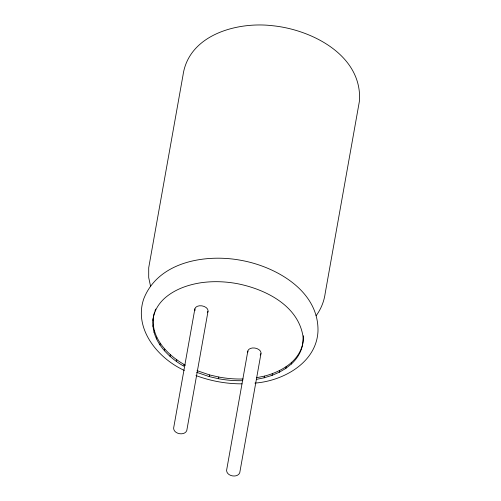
<?xml version="1.0" encoding="UTF-8"?>
<svg xmlns="http://www.w3.org/2000/svg" width="501" height="501" viewBox="0 0 501 501"><rect width="100%" height="100%" fill="white"/><g stroke="black" fill="none" stroke-linecap="round" stroke-linejoin="round"><path stroke-width="0.75" d="M153.225 318.642C151.784 338.833 167.785 355.096 184.067 364.471L183.761 366.162C167.109 356.612 150.35 339.377 153.225 318.642A75.845 48.447 10.1 0 1 154.408 312.668M152.924 326.47L153.225 324.78M154.108 332.683L154.408 330.992M156.456 338.876L156.757 337.186M159.932 344.945L160.232 343.254M164.478 350.8L164.785 349.109M170.027 356.343L170.327 354.652M176.49 361.49L176.79 359.799M194.864 308.873L173.615 428.161C173.684 434.117 184.512 436.07 186.773 430.609L208.021 311.328M242.791 380.672A75.845 48.447 10.1 0 1 218.517 378.731L209.249 376.614L209.55 374.923L197.018 370.634M218.517 378.731L218.818 377.04A75.845 48.447 10.1 0 0 243.091 378.988M247.832 351.076L226.584 470.358C226.652 476.313 237.48 478.267 239.741 472.806L260.99 353.524M256.312 379.395L264.14 377.81L264.44 376.119C274.36 373.495 283.979 369.199 291.682 362.311A75.845 48.447 10.1 0 0 303.343 335.783M264.14 377.81L272.106 375.349L272.406 373.658M272.106 375.349L279.376 372.193L279.677 370.502M279.376 372.193L285.839 368.385L286.14 366.701M285.839 368.385L291.382 363.995L291.682 362.311M316.081 315.774C320.959 309.198 324.097 301.408 325.193 293.298L359.505 100.67C362.129 55.129 311.465 29.578 272.531 25.72C237.674 21.48 188.871 34.5 183.028 75.094L148.716 267.722L148.703 277.598L150.519 286.077M256.612 377.704L264.44 376.119M254.928 383.102C283.247 380.979 316.563 362.624 317.985 331.161C318.899 290.981 276.289 266.82 241.588 260.432C206.399 253.606 158.473 261.322 143.793 298.728C133.322 328.894 158.116 358.478 184.299 370.408M242.039 383.835C226.358 383.941 210.67 381.017 195.979 375.562M209.55 374.923L218.818 377.04M209.249 376.614L196.711 372.324M184.067 364.471L185.395 365.16M291.382 363.995A75.845 48.447 10.1 0 0 302.93 335.927C297.801 305.19 265.085 289.152 237.336 283.672A75.845 48.447 10.1 0 0 200.25 282.858C187.305 284.969 174.386 289.553 164.472 298.402A75.845 48.447 10.1 0 0 152.924 320.327M154.884 311.215A75.845 48.447 10.1 0 1 155.736 309.067M247.832 352.153A6.695 4.277 10.1 0 1 254.827 348.038A6.695 4.277 10.1 0 1 260.833 354.038M260.576 354.526A6.695 4.277 10.1 0 1 260.219 354.984M195.021 310.507A6.695 4.277 10.1 0 1 201.859 305.835A6.695 4.277 10.1 0 1 207.608 312.33"/></g></svg>
